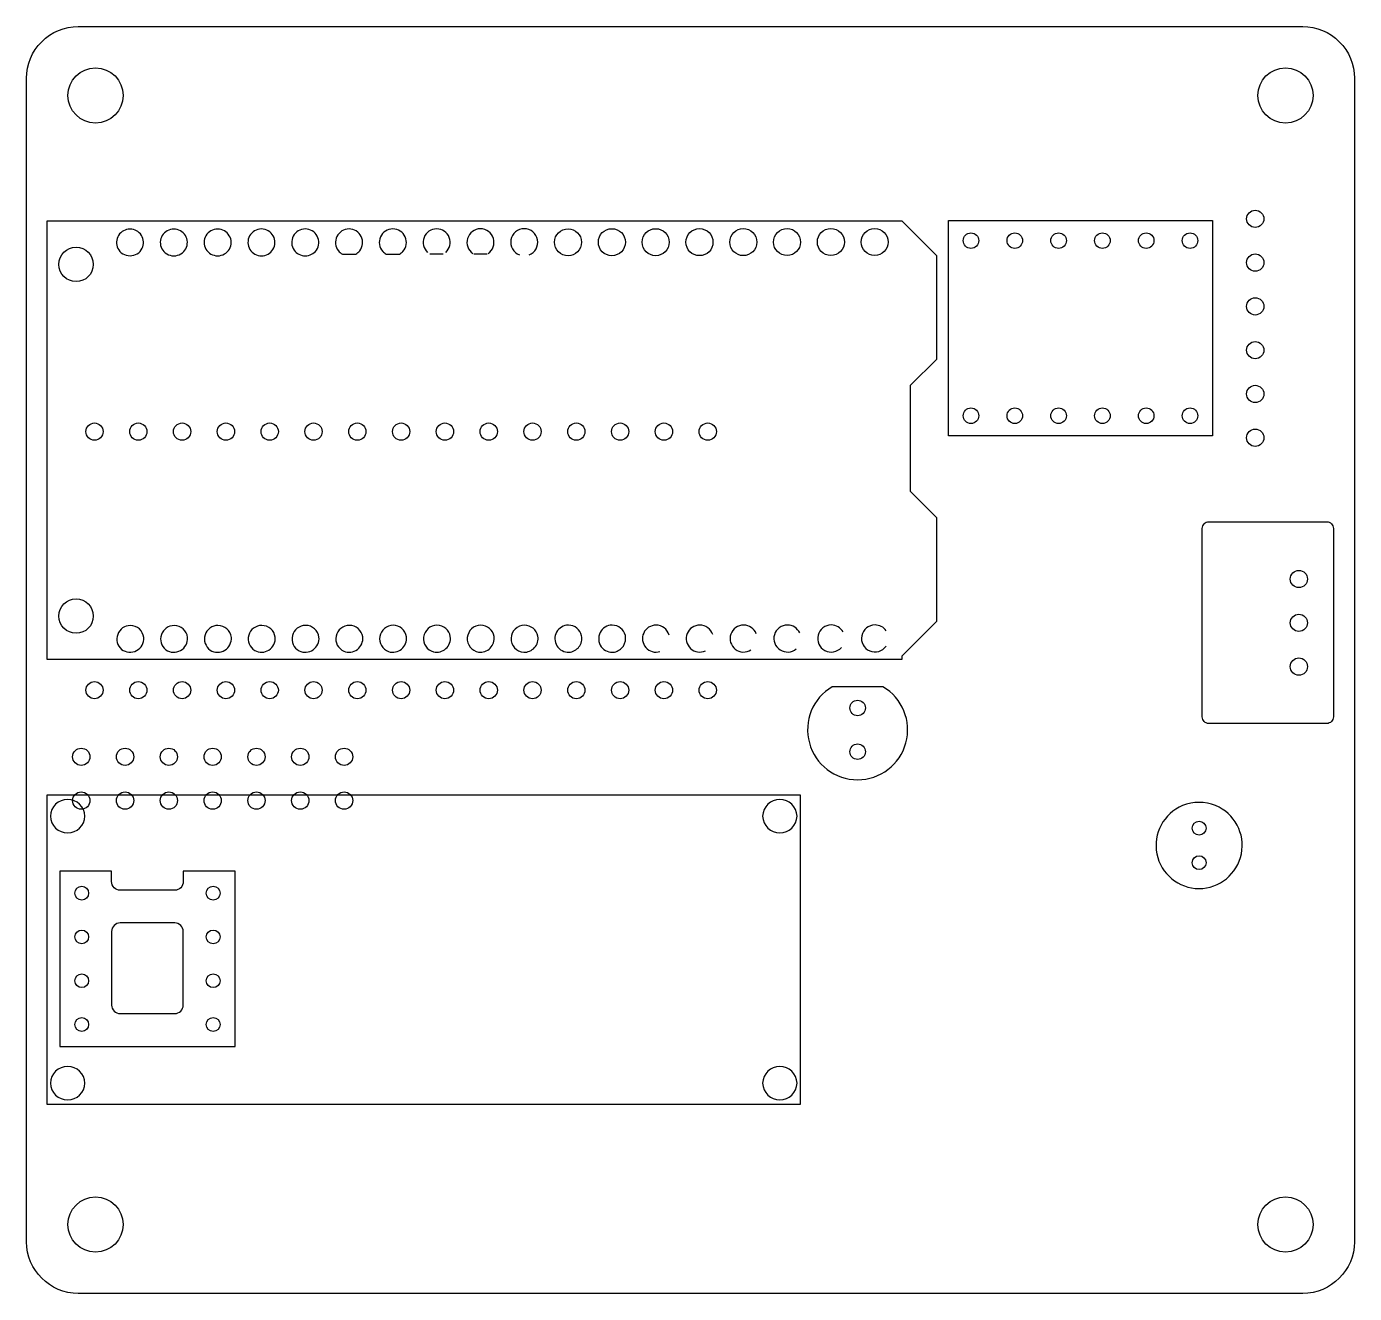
# Model space of a CAD drawing. Header units: millimetres. Extents: x -38.5 to 38.5, y -36.8 to 36.8.
import ezdxf

# ---------------------------------------------------------------- set-up
doc = ezdxf.new("R2010")
doc.units = ezdxf.units.MM
doc.layers.get('0').update_dxf_attribs({"linetype": 'CONTINUOUS'})

msp = doc.modelspace()

# ---------------------------------------------------------------- linework, layer by layer
for p, q in [((-14.333, 23.55), (-15.107, 23.55)), ((-11.793, 23.55), (-12.567, 23.55))]:
    msp.add_line(p, q)
for points in [[(-35.5, 36.75), (35.5, 36.75, -0.414252), (38.5, 33.75), (38.5, -33.75, -0.414187), (35.5, -36.75), (-35.5, -36.75, -0.414175), (-38.5, -33.75), (-38.5, 33.75, -0.41424)], [(-31.789, 23.884, 0.548285), (-32.5, 24.999, 0.548552), (-33.211, 23.883, 0.6096)], [(-29.26, 23.863, 0.558858), (-29.96, 25.001, 0.559127), (-30.66, 23.863, 0.589604)], [(-26.733, 23.84, 0.571107), (-27.42, 25.003, 0.571379), (-28.106, 23.839, 0.566832)], [(-24.21, 23.812, 0.585513), (-24.88, 25.005, 0.585789), (-25.549, 23.812, 0.540628)], [(-21.692, 23.781, 0.60278), (-22.34, 25.007, 0.60306), (-22.987, 23.78, 0.510079)], [(-19.181, 23.744, 0.623986), (-19.8, 25.01, 0.624272), (-20.419, 23.743, 0.095095), (-20.187, 23.55), (-19.413, 23.55, 0.095302)], [(-16.679, 23.7, 0.650914), (-17.26, 25.012, 0.651207), (-17.84, 23.699, 0.07668), (-17.647, 23.55), (-16.873, 23.55, 0.076886)], [(30.057, 8.017), (36.897, 8.017, -0.414214), (37.277, 7.637), (37.277, -3.303, -0.414214), (36.897, -3.683), (30.057, -3.683, -0.414214), (29.677, -3.303), (29.677, 7.637, -0.414214)], [(-31.702, 1.304, 0.381143), (-32.481, 1.999, 0.697528), (-32.989, 0.618, 0.646945)], [(-29.162, 1.309, 0.379966), (-29.941, 2.001, 0.715153), (-30.421, 0.596, 0.63359)], [(-26.623, 1.315, 0.378597), (-27.401, 2.003, 0.734773), (-27.848, 0.575, 0.61909)], [(-24.083, 1.322, 0.377003), (-24.861, 2.005, 0.756723), (-25.271, 0.552, 0.603337)], [(-21.544, 1.329, 0.375137), (-22.321, 2.007, 0.781404), (-22.689, 0.53, 0.586223)], [(-19.005, 1.337, 0.372942), (-19.781, 2.01, 0.809303), (-20.101, 0.509, 0.567637)], [(-16.466, 1.346, 0.370344), (-17.241, 2.012, 0.841006), (-17.506, 0.489, 0.547481)], [(-13.927, 1.357, 0.367247), (-14.701, 2.014, 0.877222), (-14.904, 0.472, 0.52568)], [(-11.389, 1.369, 0.363523), (-12.161, 2.016, 0.918794), (-12.293, 0.458, 0.502204)], [(-8.851, 1.383, 0.359005), (-9.621, 2.018, 0.966707), (-9.674, 0.451, 0.477106)], [(-6.314, 1.4, 0.353462), (-7.081, 2.02, 1.022078), (-7.047, 0.452, 0.45057)], [(-3.778, 1.421, 0.346587), (-4.541, 2.022, 1.086085), (-4.412, 0.464, 0.422985)], [(8.22, -1.551, 3.674235), (11.16, -1.551)], [(28.536, -8.448, 5.027339), (30.449, -8.448, 0.198912)], [(-36.571, -12.257), (-36.571, -22.417), (-26.411, -22.417), (-26.411, -12.257), (-29.411, -12.257), (-29.411, -12.857, -0.414214), (-29.911, -13.357), (-33.071, -13.357, -0.414214), (-33.571, -12.857), (-33.571, -12.257)], [(-29.411, -15.757, 0.414214), (-29.911, -15.257), (-33.071, -15.257, 0.414214), (-33.571, -15.757), (-33.571, -20.017, 0.414214), (-33.071, -20.517), (-29.911, -20.517, 0.414214), (-29.411, -20.017)]]:
    msp.add_lwpolyline(points, format="xyb", close=True)
for points in [[(12.28, 0.25), (14.28, 2.25), (14.28, 8.25), (12.765, 9.766), (12.765, 15.935), (14.28, 17.45), (14.28, 23.45), (12.28, 25.45), (-37.32, 25.45), (-37.32, 0.05), (12.28, 0.05)], [(30.265, 13), (14.965, 13), (14.965, 25.5), (30.265, 25.5)], [(-37.32, -25.777), (6.38, -25.777), (6.38, -25.723), (6.38, -7.833), (-37.32, -7.833), (-37.32, -25.723)]]:
    msp.add_lwpolyline(points, close=True)
for centre, radius in [((-34.5, 32.75), 1.6), ((34.5, 32.75), 1.6), ((32.747, 25.595), 0.5), ((-7.1, 24.236), 0.784), ((-4.56, 24.238), 0.784), ((-2.02, 24.24), 0.784), ((0.52, 24.242), 0.784), ((3.06, 24.244), 0.784), ((5.6, 24.246), 0.784), ((8.14, 24.248), 0.784), ((10.68, 24.25), 0.784), ((16.265, 24.33), 0.45), ((18.805, 24.33), 0.45), ((21.345, 24.33), 0.45), ((23.885, 24.33), 0.45), ((26.425, 24.33), 0.45), ((28.965, 24.33), 0.45), ((-35.63, 22.95), 1), ((32.747, 23.055), 0.5), ((32.747, 20.515), 0.5), ((32.747, 17.975), 0.5), ((32.747, 15.435), 0.5), ((16.265, 14.17), 0.45), ((18.805, 14.17), 0.45), ((21.345, 14.17), 0.45), ((23.885, 14.17), 0.45), ((26.425, 14.17), 0.45), ((28.965, 14.17), 0.45), ((-34.56, 13.25), 0.5), ((-32.02, 13.25), 0.5), ((-29.48, 13.25), 0.5), ((-26.94, 13.25), 0.5), ((-24.4, 13.25), 0.5), ((-21.86, 13.25), 0.5), ((-19.32, 13.25), 0.5), ((-16.78, 13.25), 0.5), ((-14.24, 13.25), 0.5), ((-11.7, 13.25), 0.5), ((-9.16, 13.25), 0.5), ((-6.62, 13.25), 0.5), ((-4.08, 13.25), 0.5), ((-1.54, 13.25), 0.5), ((1, 13.25), 0.5), ((32.747, 12.895), 0.5), ((35.277, 4.697), 0.5), ((-35.63, 2.55), 1), ((35.277, 2.157), 0.5), ((35.277, -0.383), 0.5), ((-34.56, -1.75), 0.5), ((-32.02, -1.75), 0.5), ((-29.48, -1.75), 0.5), ((-26.94, -1.75), 0.5), ((-24.4, -1.75), 0.5), ((-21.86, -1.75), 0.5), ((-19.32, -1.75), 0.5), ((-16.78, -1.75), 0.5), ((-14.24, -1.75), 0.5), ((-11.7, -1.75), 0.5), ((-9.16, -1.75), 0.5), ((-6.62, -1.75), 0.5), ((-4.08, -1.75), 0.5), ((-1.54, -1.75), 0.5), ((1, -1.75), 0.5), ((9.69, -2.781), 0.45), ((-35.328, -5.616), 0.5), ((-32.788, -5.616), 0.5), ((-30.248, -5.616), 0.5), ((-27.708, -5.616), 0.5), ((-25.168, -5.616), 0.5), ((-22.628, -5.616), 0.5), ((-20.088, -5.616), 0.5), ((9.69, -5.321), 0.45), ((-35.328, -8.156), 0.5), ((-32.788, -8.156), 0.5), ((-30.248, -8.156), 0.5), ((-27.708, -8.156), 0.5), ((-25.168, -8.156), 0.5), ((-22.628, -8.156), 0.5), ((-20.088, -8.156), 0.5), ((29.493, -9.758), 0.4), ((29.493, -11.758), 0.4), ((-35.301, -13.527), 0.4), ((-27.681, -13.527), 0.4), ((-35.301, -16.067), 0.4), ((-27.681, -16.067), 0.4), ((-35.301, -18.607), 0.4), ((-27.681, -18.607), 0.4), ((-35.301, -21.147), 0.4), ((-27.681, -21.147), 0.4), ((-34.5, -32.75), 1.6), ((34.5, -32.75), 1.6)]:
    msp.add_circle(centre, radius)
for centre, start, end in [((-14.72, 24.229), 90, 227.97911), ((-14.72, 24.229), -47.93207, 90), ((-12.18, 24.231), 90, 235.91184), ((-12.18, 24.231), -55.8648, 90), ((-9.64, 24.234), 90, 249.13307), ((-9.64, 24.234), -69.08603, 90), ((-2.001, 1.24), 90, 286.9279), ((-2.001, 1.24), 15.30647, 90), ((0.539, 1.242), 90, 294.82025), ((0.539, 1.242), 17.56095, 90), ((3.079, 1.244), 90, 302.93177), ((3.079, 1.244), 20.45475, 90), ((5.619, 1.246), 90, 310.96922), ((5.619, 1.246), 24.16795, 90), ((8.159, 1.248), 90, 318.57112), ((8.159, 1.248), 28.8721, 90), ((10.699, 1.25), 90, 325.38559), ((10.699, 1.25), 34.66145, 90)]:
    msp.add_arc(centre, 0.784, start, end)
for centre, major_axis, start_param, end_param in [((-36.12, -9.087), (1, 0), 1.570796, 3.1142), ((-36.12, -9.087), (1, 0), 0.027393, 1.570796), ((5.18, -9.087), (1, 0), 1.570796, 3.1142), ((5.18, -9.087), (1, 0), 0.027393, 1.570796), ((-36.12, -9.032), (-1, 0), 0.027393, 3.1142), ((5.18, -9.032), (1, 0), 3.168985, 6.255793), ((-36.12, -24.578), (1, 0), 0.027393, 3.1142), ((5.18, -24.578), (1, 0), 0.027393, 3.1142), ((-36.12, -24.523), (1, 0), 3.168985, 4.712389), ((-36.12, -24.523), (1, 0), 4.712389, 6.255793), ((5.18, -24.523), (1, 0), 3.168985, 4.712389), ((5.18, -24.523), (1, 0), 4.712389, 6.255793)]:
    msp.add_ellipse(centre, major_axis=major_axis, ratio=0.999414, start_param=start_param, end_param=end_param)

doc.saveas('drawing.dxf')
